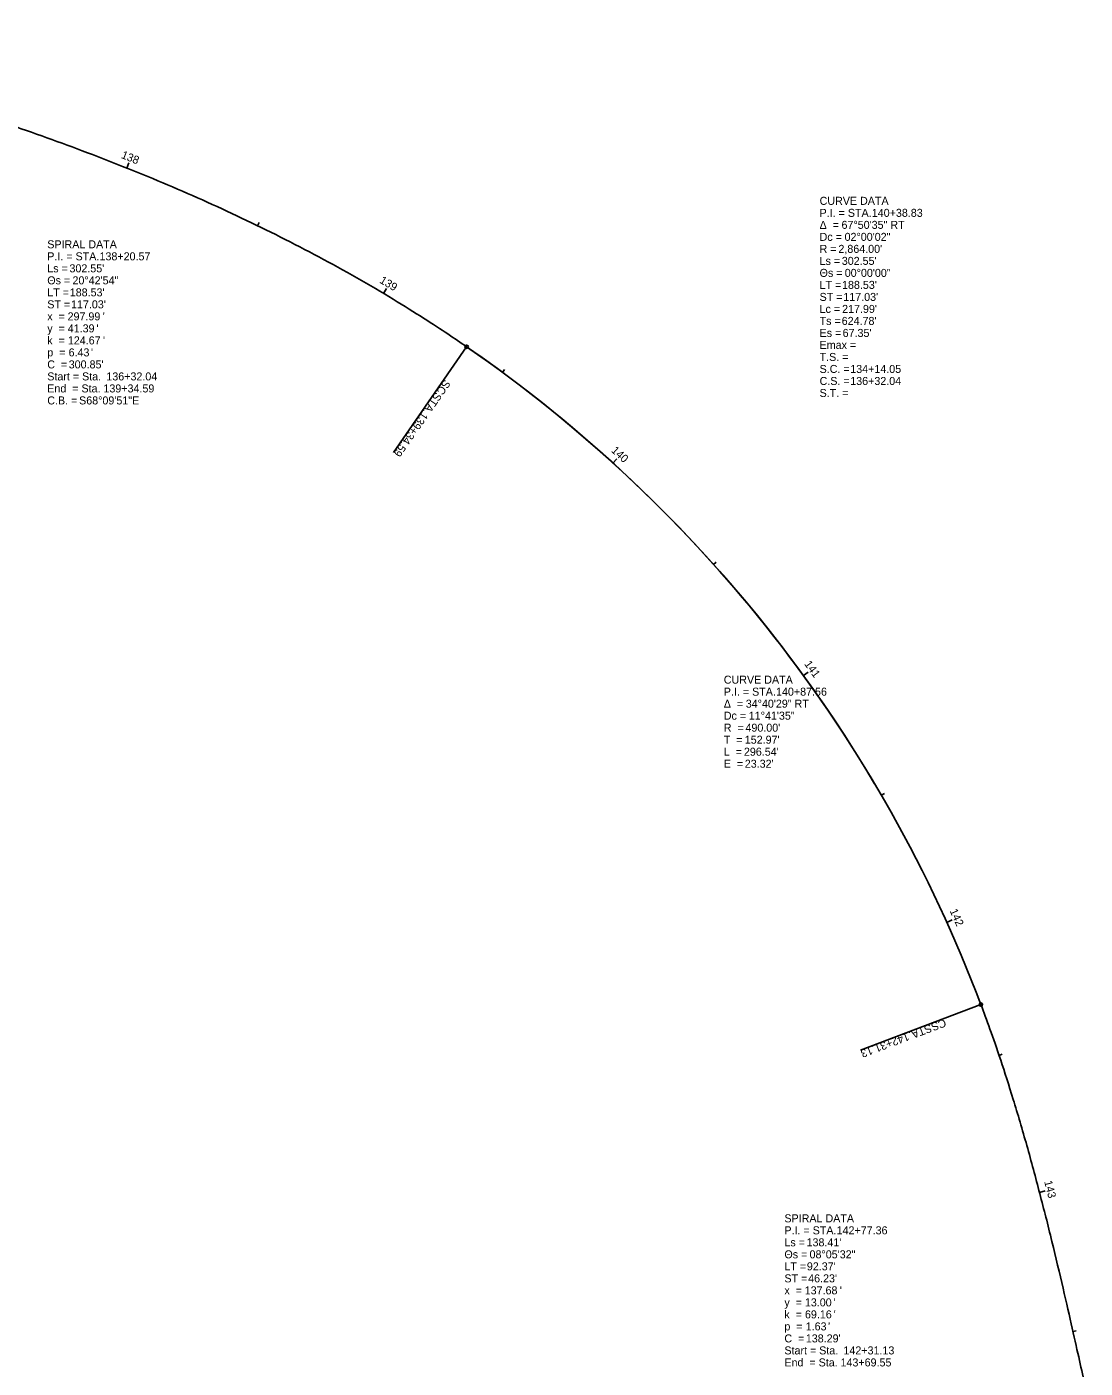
# Model space of a CAD drawing. Extents: x 213554 to 214462, y 551784 to 552881.
# Drawn here: x 213900 to 214270.2, y 552367.3 to 552836.4 of the extents above; entities that cross this region are included whole.
import ezdxf

# ---------------------------------------------------------------- set-up
doc = ezdxf.new("R2010")
doc.units = 0
for name, color, linetype in [('RW_X_CL', 7, 'Continuous'), ('RW_X_CL_100_Cardinal_Points', 7, 'Continuous'), ('RW_X_CL_100_Curve_Data', 7, 'Continuous'), ('RW_X_CL_100_Distances', 7, 'Continuous')]:
    doc.layers.add(name, color=color, linetype=linetype)

msp = doc.modelspace()

# ---------------------------------------------------------------- linework, layer by layer
at = {"layer": 'RW_X_CL'}
for start in [30.7198, 20.6828]:
    msp.add_arc((213775.29, 552321.39), 490, start, 55.3575, dxfattribs=at)
for points in [[(213774.56, 552836.42), (213777.01, 552835.81), (213781.9, 552834.59), (213791.68, 552832.12), (213803.89, 552828.98), (213818.51, 552825.09), (213833.09, 552821.06), (213847.63, 552816.89), (213862.12, 552812.54), (213876.55, 552808.01), (213890.92, 552803.27), (213905.21, 552798.31), (213919.42, 552793.11), (213933.53, 552787.66), (213947.53, 552781.93), (213961.41, 552775.91), (213975.16, 552769.6), (213988.75, 552762.96), (214002.18, 552756), (214015.43, 552748.69), (214028.47, 552741.02), (214039.16, 552734.33), (214047.59, 552728.79), (214051.76, 552725.95), (214053.83, 552724.52)], [(214233.71, 552494.45), (214234.73, 552491.76), (214236.72, 552486.34), (214240.51, 552475.45), (214244.95, 552461.73), (214249.83, 552445.13), (214254.34, 552428.43), (214258.56, 552411.65), (214262.55, 552394.81), (214265.76, 552380.75), (214268.28, 552369.5), (214269.54, 552363.87), (214270.17, 552361.06)]]:
    msp.add_open_spline(points, degree=3, dxfattribs=at)
at = {"layer": 'RW_X_CL_100_Cardinal_Points'}
for p, q in [((214053.83, 552724.52), (214028.25, 552687.5)), ((214233.71, 552494.45), (214191.61, 552478.56))]:
    msp.add_line(p, q, dxfattribs=at)
for centre in [(214053.83, 552724.52), (214233.71, 552494.45)]:
    msp.add_circle(centre, 0.6, dxfattribs=at)
at = {"layer": 'RW_X_CL_100_Distances'}
for p, q in [((213934.96, 552787.03), (213935.7, 552788.89)), ((213980.7, 552766.87), (213981.22, 552767.95)), ((214024.72, 552743.19), (214025.74, 552744.91)), ((214066.37, 552715.56), (214067.08, 552716.53)), ((214105, 552683.86), (214106.35, 552685.34)), ((214140.21, 552648.39), (214141.11, 552649.19)), ((214171.62, 552609.52), (214173.24, 552610.69)), ((214198.91, 552567.64), (214199.95, 552568.25)), ((214221.79, 552523.21), (214223.62, 552524.04)), ((214240.04, 552476.68), (214241.18, 552477.07)), ((214254.2, 552428.74), (214256.14, 552429.25)), ((214265.89, 552380.13), (214267.06, 552380.39))]:
    msp.add_line(p, q, dxfattribs=at)

# ---------------------------------------------------------------- texts
at = {"layer": 'RW_X_CL_100_Cardinal_Points'}
for s, rotation, p in [('SC', 235.3575, (214046.09, 552713.24)), (' STA. ', 235.3575, (214043.64, 552709.7)), ('139+34.59', 235.3575, (214038.27, 552701.93)), ('CS', 200.6828, (214220.88, 552489.57)), ('142+31.13', 200.6828, (214208.01, 552484.71)), (' STA. ', 200.6828, (214216.86, 552488.05))]:
    msp.add_text(s, height=2.8, rotation=rotation, dxfattribs=at).set_placement(p)
at = {"layer": 'RW_X_CL_100_Curve_Data'}
for s, p in [('CURVE DATA', (214177.28, 552774.16)), ('P.I. = STA. ', (214177.28, 552769.96)), ('140+38.83', (214195.54, 552769.96)), ('Δ  = ', (214177.28, 552765.76)), ('67°50\'35" RT', (214184.95, 552765.76)), ('SPIRAL DATA', (213907.15, 552758.95)), ('Dc = ', (214177.28, 552761.56)), ('02°00\'02"', (214186.02, 552761.56)), ('P.I. = STA. ', (213907.15, 552754.75)), ('138+20.57', (213925.42, 552754.75)), ('R = ', (214177.28, 552757.36)), ("2,864.00'", (214183.86, 552757.36)), ('Ls = ', (213907.15, 552750.55)), ("302.55'", (213914.91, 552750.55)), ('Θs = ', (214177.28, 552748.96)), ('Ls = ', (214177.28, 552753.16)), ("302.55'", (214185.04, 552753.16)), ('00°00\'00"', (214186.08, 552748.96)), ('Θs = ', (213907.15, 552746.35)), ('20°42\'54"', (213915.96, 552746.35)), ('LT = ', (214177.28, 552744.76)), ("188.53'", (214185.13, 552744.76)), ('LT = ', (213907.15, 552742.15)), ("188.53'", (213915.01, 552742.15)), ('ST = ', (214177.28, 552740.56)), ("117.03'", (214185.58, 552740.56)), ('ST = ', (213907.15, 552737.95)), ("117.03'", (213915.46, 552737.95)), ('Lc = ', (214177.28, 552736.36)), ("217.99'", (214185.16, 552736.36)), ('x  = ', (213907.15, 552733.75)), ('297.99', (213914.25, 552733.75)), ("'", (213926.54, 552733.75)), ('Ts = ', (214177.28, 552732.16)), ("624.78'", (214185.01, 552732.16)), ('y  = ', (213907.15, 552729.55)), ('k  = ', (213907.15, 552725.35)), ('41.39', (213914.31, 552729.55)), ('124.67', (213914.35, 552725.35)), ("'", (213924.37, 552729.55)), ("'", (213926.63, 552725.35)), ('Es = ', (214177.28, 552727.96)), ("67.35'", (214185.34, 552727.96)), ('p  = ', (213907.15, 552721.15)), ('6.43', (213914.61, 552721.15)), ("'", (213922.43, 552721.15)), ('Emax = ', (214177.28, 552723.76)), ('C  = ', (213907.15, 552716.95)), ("300.85'", (213914.65, 552716.95)), ('T.S. = ', (214177.28, 552719.56)), ('Start = Sta. ', (213907.15, 552712.75)), ('136+32.04', (213927.81, 552712.75)), ('S.C. = ', (214177.28, 552715.36)), ('C.S. = ', (214177.28, 552711.16)), ('134+14.05', (214188, 552715.36)), ('136+32.04', (214188, 552711.16)), ('End  = Sta. ', (213907.15, 552708.55)), ('139+34.59', (213926.79, 552708.55)), ('S.T. = ', (214177.28, 552706.96)), ('C.B. = ', (213907.15, 552704.35)), ('S68°09\'51"E', (213918.28, 552704.35)), ('CURVE DATA', (214143.77, 552606.69)), ('P.I. = STA. ', (214143.77, 552602.49)), ('140+87.56', (214162.04, 552602.49)), ('Δ  = ', (214143.77, 552598.29)), ('Dc = ', (214143.77, 552594.09)), ('34°40\'29" RT', (214151.45, 552598.29)), ('11°41\'35"', (214152.51, 552594.09)), ('R  = ', (214143.77, 552589.89)), ("490.00'", (214151.35, 552589.89)), ('T  = ', (214143.77, 552585.69)), ("152.97'", (214151.11, 552585.69)), ('L  = ', (214143.77, 552581.49)), ("296.54'", (214150.81, 552581.49)), ('E  = ', (214143.77, 552577.29)), ("23.32'", (214151.11, 552577.29)), ('SPIRAL DATA', (214164.97, 552418.29)), ('P.I. = STA. ', (214164.97, 552414.09)), ('142+77.36', (214183.23, 552414.09)), ('Ls = ', (214164.97, 552409.89)), ("138.41'", (214172.73, 552409.89)), ('Θs = ', (214164.97, 552405.69)), ('LT = ', (214164.97, 552401.49)), ("92.37'", (214172.82, 552401.49)), ('08°05\'32"', (214173.77, 552405.69)), ('ST = ', (214164.97, 552397.29)), ("46.23'", (214173.28, 552397.29)), ('x  = ', (214164.97, 552393.09)), ('137.68', (214172.07, 552393.09)), ("'", (214184.35, 552393.09)), ('y  = ', (214164.97, 552388.89)), ('13.00', (214172.13, 552388.89)), ("'", (214182.18, 552388.89)), ('k  = ', (214164.97, 552384.69)), ('69.16', (214172.16, 552384.69)), ("'", (214182.21, 552384.69)), ('p  = ', (214164.97, 552380.49)), ('1.63', (214172.42, 552380.49)), ("'", (214180.24, 552380.49)), ('C  = ', (214164.97, 552376.29)), ("138.29'", (214172.46, 552376.29)), ('Start = Sta. ', (214164.97, 552372.09)), ('142+31.13', (214185.62, 552372.09)), ('End  = Sta. ', (214164.97, 552367.89)), ('143+69.55', (214184.6, 552367.89))]:
    msp.add_text(s, height=2.8, dxfattribs=at).set_placement(p)
at = {"layer": 'RW_X_CL_100_Distances'}
for s, rotation, p in [('138', 338.1938, (213932.79, 552790.59)), ('139', 329.2107, (214023.15, 552747.04)), ('140', 317.7094, (214104.21, 552687.96)), ('141', 306.0164, (214171.79, 552613.53)), ('142', 294.3234, (214222.72, 552527.23)), ('143', 284.6336, (214255.8, 552432.54))]:
    msp.add_text(s, height=2.8, rotation=rotation, dxfattribs=at).set_placement(p)

doc.saveas('drawing.dxf')
